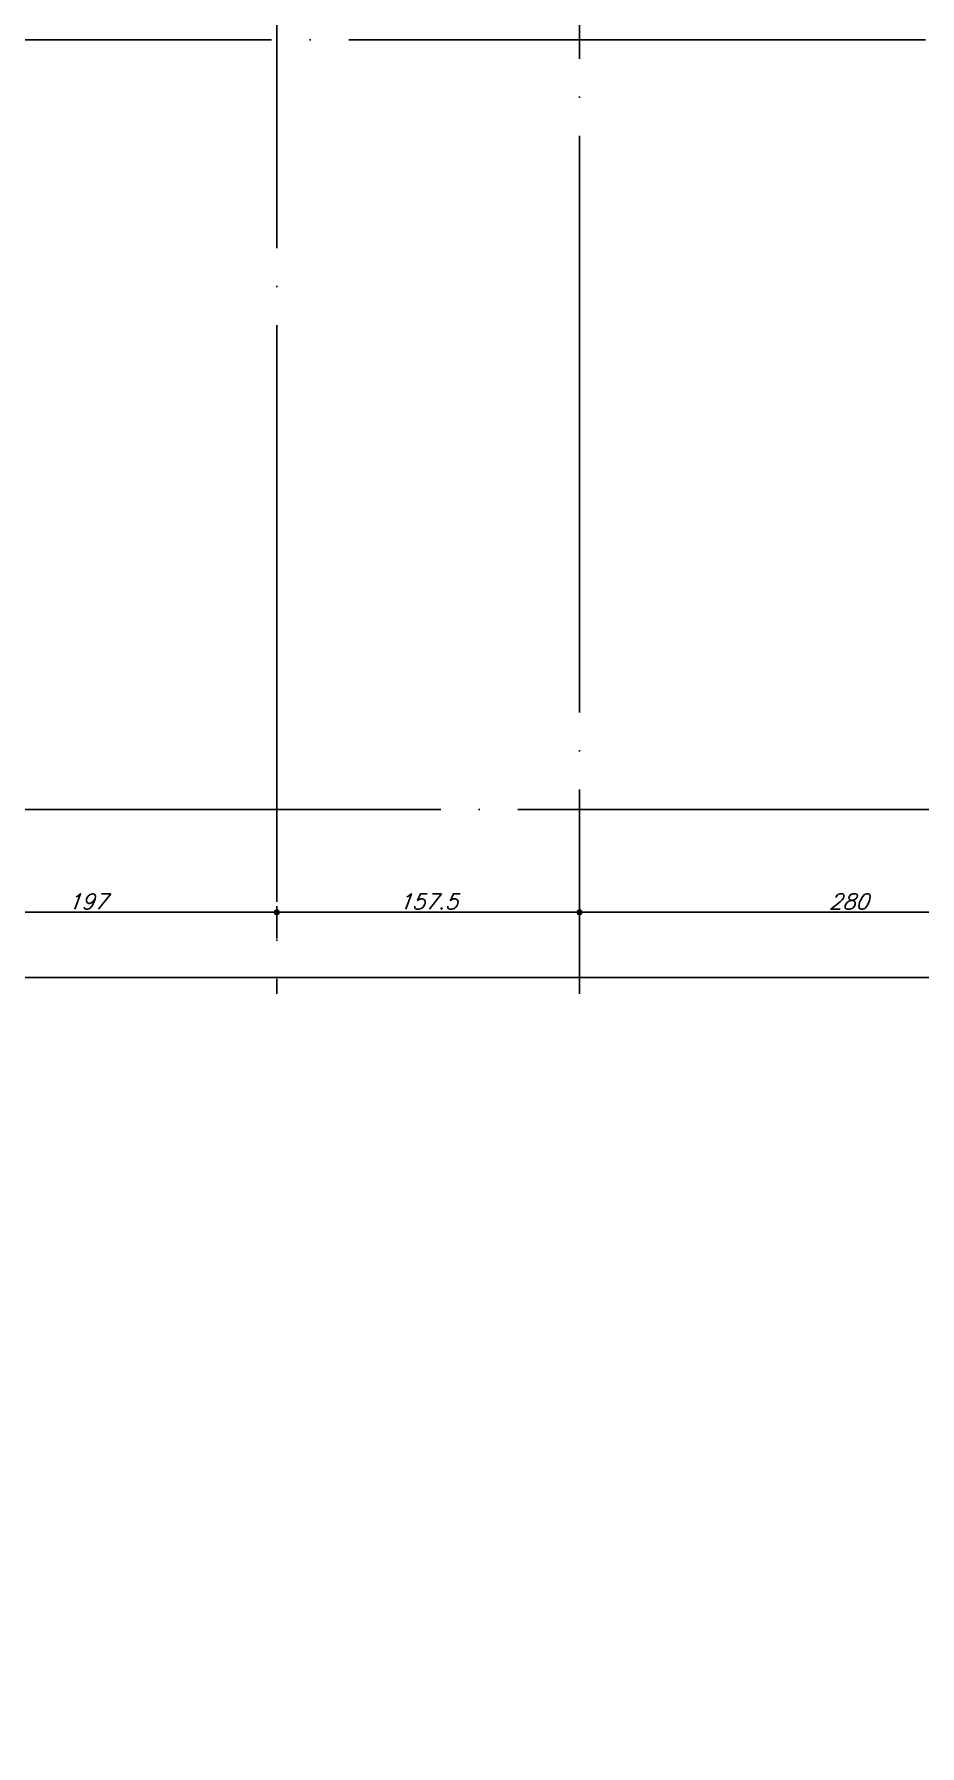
# Model space of a CAD drawing. Header units: millimetres. Extents: x -2368 to 4502, y -2283 to 2217.
# Drawn here: x 1002 to 1462, y -1372 to -482 of the extents above; entities that cross this region are included whole.
import ezdxf
from ezdxf.enums import TextEntityAlignment as Align

# ---------------------------------------------------------------- set-up
doc = ezdxf.new("R2010")
doc.units = ezdxf.units.MM
doc.header["$LTSCALE"] = 50
doc.linetypes.add('EIXO', pattern=[6.8, 6, -0.4, 0, -0.4])
for name, color, linetype in [('F-COTAS', 106, 'Continuous'), ('F-EIXO', 12, 'EIXO'), ('F-TEXTO', 6, 'Continuous')]:
    doc.layers.add(name, color=color, linetype=linetype)
doc.styles.add('CP-TEXT-INCL', font='romans.shx', dxfattribs={"oblique": 20})
doc.styles.add('ROMANS', font='romans.shx')
doc.dimstyles.new('CP-COTAS-50', dxfattribs={"dimscale": 0.64, "dimtxt": 12.5, "dimasz": 5, "dimexe": 5, "dimexo": 5, "dimgap": 2.5, "dimtad": 1, "dimdec": 1, "dimdsep": 46, "dimtxsty": 'CP-TEXT-INCL', "dimblk1": 'DOT', "dimblk2": 'DOT', "dimsah": 1, "dimcen": 9, "dimclrd": 256, "dimclre": 256, "dimclrt": 256, "dimadec": 0, "dimazin": 0, "dimtfac": 1, "dimtdec": 1, "dimtmove": 2, "dimatfit": 3, "dimldrblk": 'DOT', "dimfxl": 5, "dimtolj": 1, "dimarcsym": 0})

# ---------------------------------------------------------------- blocks, each defined once
blk = doc.blocks.new('*U13')
at = {"layer": 'F-EIXO'}
blk.add_line((0, 0), (4945.5, 0), dxfattribs=at)
at = {"layer": 'F-TEXTO', "style": 'ROMANS'}
blk.add_attdef('EIXO', text='', height=17.5, dxfattribs=at).set_placement((-28.21, 0), align=Align.MIDDLE_CENTER)
blk = doc.blocks.new('*U20')
at = {"layer": 'F-EIXO'}
blk.add_line((0, 0), (0, -2728.58), dxfattribs=at)
at = {"layer": 'F-TEXTO', "style": 'ROMANS'}
blk.add_attdef('EIXO', text='', height=17.5, rotation=360, dxfattribs=at).set_placement((0, 28.21), align=Align.MIDDLE_CENTER)
blk = doc.blocks.new('*U18')
at = {"layer": 'F-EIXO'}
blk.add_line((0, 0), (0, -2827.07), dxfattribs=at)
at = {"layer": 'F-TEXTO', "style": 'ROMANS'}
blk.add_attdef('EIXO', text='', height=17.5, rotation=360, dxfattribs=at).set_placement((0, 28.21), align=Align.MIDDLE_CENTER)
blk = doc.blocks.new('*U16')
at = {"layer": 'F-EIXO'}
blk.add_line((0, 0), (4857.54, 0), dxfattribs=at)
at = {"layer": 'F-TEXTO', "style": 'ROMANS'}
blk.add_attdef('EIXO', text='', height=17.5, dxfattribs=at).set_placement((-28.21, 0), align=Align.MIDDLE_CENTER)
blk = doc.blocks.new('_DOT')
at = {"color": 0, "linetype": 'ByBlock'}
blk.add_line((-0.5, 0), (-1, 0), dxfattribs=at)
at = {"color": 0, "linetype": 'ByBlock', "const_width": 0.5}
blk.add_lwpolyline([(-0.25, 0, 1), (0.25, 0, 1)], format="xyb", close=True, dxfattribs=at)
blk = doc.blocks.new('*D208')
at = {"layer": 'DEFPOINTS', "color": 0, "transparency": 16777216}
for p in [(-1389, -579), (2295, -855.53), (2295, -972.32)]:
    blk.add_point(p, dxfattribs=at)
at = {"layer": 'F-COTAS', "lineweight": -2, "transparency": 16777216}
for p, q in [((-1389, -582.2), (-1389, -975.52)), ((2295, -858.73), (2295, -975.52)), ((-1385.8, -972.32), (2291.8, -972.32))]:
    blk.add_line(p, q, dxfattribs=at)
at = {"layer": 'F-COTAS', "lineweight": -2, "transparency": 16777216, "xscale": 3.2, "yscale": 3.2, "zscale": 3.2, "rotation": 180}
blk.add_blockref('_DOT', (-1389, -972.32), dxfattribs=at)
at = {"layer": 'F-COTAS', "lineweight": -2, "transparency": 16777216, "xscale": 3.2, "yscale": 3.2, "zscale": 3.2}
blk.add_blockref('_DOT', (2295, -972.32), dxfattribs=at)
at = {"layer": 'F-COTAS', "transparency": 16777216, "insert": (453, -966.72), "char_height": 8, "attachment_point": 5, "style": 'CP-TEXT-INCL'}
blk.add_mtext('\\A1;3684', dxfattribs=at)
blk = doc.blocks.new('*D218')
at = {"layer": 'DEFPOINTS', "color": 0, "transparency": 16777216}
for p in [(1128, -938.39), (931, -949.94), (1128, -955.25)]:
    blk.add_point(p, dxfattribs=at)
at = {"layer": 'F-COTAS', "lineweight": -2, "transparency": 16777216}
for p, q in [((931, -946.74), (931, -935.19)), ((934.2, -938.39), (1124.8, -938.39)), ((1128, -952.05), (1128, -935.19))]:
    blk.add_line(p, q, dxfattribs=at)
at = {"layer": 'F-COTAS', "lineweight": -2, "transparency": 16777216, "xscale": 3.2, "yscale": 3.2, "zscale": 3.2, "rotation": 180}
blk.add_blockref('_DOT', (931, -938.39), dxfattribs=at)
at = {"layer": 'F-COTAS', "lineweight": -2, "transparency": 16777216, "xscale": 3.2, "yscale": 3.2, "zscale": 3.2}
blk.add_blockref('_DOT', (1128, -938.39), dxfattribs=at)
at = {"layer": 'F-COTAS', "transparency": 16777216, "insert": (1029.5, -932.79), "char_height": 8, "attachment_point": 5, "style": 'CP-TEXT-INCL'}
blk.add_mtext('\\A1;197', dxfattribs=at)
blk = doc.blocks.new('*D219')
at = {"layer": 'DEFPOINTS', "color": 0, "transparency": 16777216}
for p in [(1285.5, -938.39), (1285.5, -949.94), (1128, -955.25)]:
    blk.add_point(p, dxfattribs=at)
at = {"layer": 'F-COTAS', "lineweight": -2, "transparency": 16777216}
for p, q in [((1128, -952.05), (1128, -935.19)), ((1131.2, -938.39), (1282.3, -938.39)), ((1285.5, -946.74), (1285.5, -935.19))]:
    blk.add_line(p, q, dxfattribs=at)
at = {"layer": 'F-COTAS', "lineweight": -2, "transparency": 16777216, "xscale": 3.2, "yscale": 3.2, "zscale": 3.2, "rotation": 180}
blk.add_blockref('_DOT', (1128, -938.39), dxfattribs=at)
at = {"layer": 'F-COTAS', "lineweight": -2, "transparency": 16777216, "xscale": 3.2, "yscale": 3.2, "zscale": 3.2}
blk.add_blockref('_DOT', (1285.5, -938.39), dxfattribs=at)
at = {"layer": 'F-COTAS', "transparency": 16777216, "insert": (1206.75, -932.79), "char_height": 8, "attachment_point": 5, "style": 'CP-TEXT-INCL'}
blk.add_mtext('\\A1;157.5', dxfattribs=at)
blk = doc.blocks.new('*D220')
at = {"layer": 'DEFPOINTS', "color": 0, "transparency": 16777216}
for p in [(1565.5, -938.39), (1285.5, -949.94), (1565.5, -954.5)]:
    blk.add_point(p, dxfattribs=at)
at = {"layer": 'F-COTAS', "lineweight": -2, "transparency": 16777216}
for p, q in [((1285.5, -946.74), (1285.5, -935.19)), ((1288.7, -938.39), (1562.3, -938.39)), ((1565.5, -951.3), (1565.5, -935.19))]:
    blk.add_line(p, q, dxfattribs=at)
at = {"layer": 'F-COTAS', "lineweight": -2, "transparency": 16777216, "xscale": 3.2, "yscale": 3.2, "zscale": 3.2, "rotation": 180}
blk.add_blockref('_DOT', (1285.5, -938.39), dxfattribs=at)
at = {"layer": 'F-COTAS', "lineweight": -2, "transparency": 16777216, "xscale": 3.2, "yscale": 3.2, "zscale": 3.2}
blk.add_blockref('_DOT', (1565.5, -938.39), dxfattribs=at)
at = {"layer": 'F-COTAS', "transparency": 16777216, "insert": (1425.5, -932.79), "char_height": 8, "attachment_point": 5, "style": 'CP-TEXT-INCL'}
blk.add_mtext('\\A1;280', dxfattribs=at)

msp = doc.modelspace()

# ---------------------------------------------------------------- hatches: boundary and pattern name
at = {"layer": 'F-COTAS'}
h = msp.add_hatch(dxfattribs=at)
h.set_pattern_fill('ANSI32', color=256)
h.paths.add_polyline_path([(1053.193, -1372.054), (1154.979, -1372.054), (1154.979, -1349.554), (1053.193, -1349.554)], flags=9)

# ---------------------------------------------------------------- block references
at = {"layer": 'F-EIXO', "linetype": 'Continuous'}
for name, p in [('*U18', (1285.5, 1846.305)), ('*U20', (1128, 1747.82)), ('*U13', (-1895.471, -484.5)), ('*U16', (-1807.517, -885))]:
    msp.add_blockref(name, p, dxfattribs=at)

# ---------------------------------------------------------------- dimensions: what is measured, and where the dimension line sits
at = {"layer": 'F-COTAS'}
for base, p1, p2, picture, middle in [((2295, -972.319), (-1389, -579), (2295, -855.53), '*D208', (453, -966.719)), ((1128, -938.39), (931, -949.943), (1128, -955.246), '*D218', (1029.5, -932.79)), ((1285.5, -938.39), (1128, -955.246), (1285.5, -949.943), '*D219', (1206.75, -932.79)), ((1565.5, -938.39), (1285.5, -949.943), (1565.5, -954.498), '*D220', (1425.5, -932.79))]:
    dim = msp.add_linear_dim(base=base, p1=p1, p2=p2, dimstyle='CP-COTAS-50', dxfattribs=at)
    dim.commit()
    dim.dimension.update_dxf_attribs({"geometry": picture, "text_midpoint": middle})

doc.saveas('drawing.dxf')
